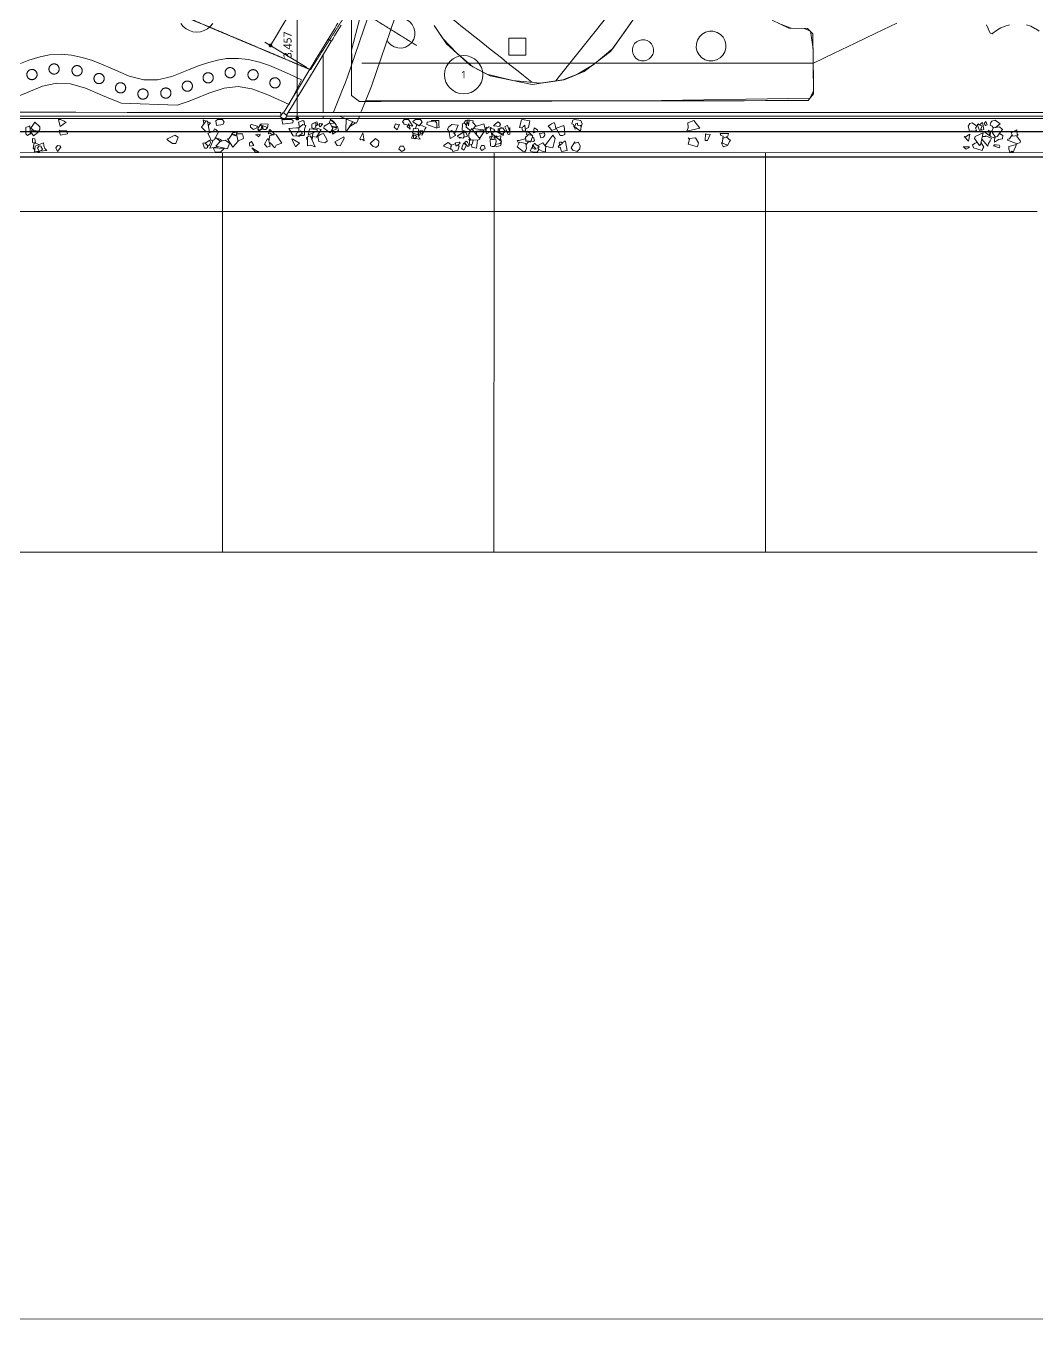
# Model space of a CAD drawing. Header units: millimetres. Extents: x -31757 to 121236, y -27283 to 63658.
# Drawn here: x 33752 to 57489, y -27283 to 3077 of the extents above; entities that cross this region are included whole.
import ezdxf

# ---------------------------------------------------------------- set-up
doc = ezdxf.new("R2010")
doc.units = ezdxf.units.MM
doc.linetypes.add('DASHDOT', pattern=[3.556, 2.54, -0.508, 0, -0.508])
doc.linetypes.add('PHANTOM', pattern=[6.35, 3.175, -0.635, 0.635, -0.635, 0.635, -0.635])
for name, color, linetype, lineweight in [('10_見えがかり', 7, 'Continuous', 13), ('20_上部（屋根の外形・梁）', 8, 'PHANTOM', 9), ('30_敷地・外構', 8, 'Continuous', 9), ('40_通り芯', 1, 'DASHDOT', 9), ('41_通り芯の符号', 1, 'Continuous', 13), ('50_寸法', 3, 'Continuous', 9), ('90_図枠', 7, 'Continuous', 25)]:
    doc.layers.add(name, color=color, linetype=linetype, lineweight=lineweight)
doc.styles.add('JP', font='NotoSansCJKjp-Regular.otf')

msp = doc.modelspace()

# ---------------------------------------------------------------- hatches: boundary and pattern name
at = {"layer": '50_寸法'}
for points in [[(39529, 2591), (39522, 2584), (39515, 2579), (39507, 2576), (39499, 2574), (39490, 2574), (39481, 2575), (39473, 2579), (39465, 2583), (39459, 2589), (39454, 2597), (39451, 2605), (39449, 2613), (39449, 2622), (39450, 2631), (39453, 2639), (39458, 2647), (39464, 2653), (39472, 2658), (39480, 2661), (39488, 2663), (39497, 2663), (39506, 2662), (39514, 2659), (39521, 2654), (39528, 2648), (39533, 2640), (39536, 2632), (39538, 2624), (39538, 2615), (39537, 2606), (39533, 2598)], [(40157, 874), (40151, 868), (40143, 863), (40135, 859), (40127, 858), (40118, 857), (40109, 859), (40101, 862), (40094, 867), (40087, 873), (40082, 880), (40079, 889), (40077, 897), (40077, 906), (40078, 915), (40082, 923), (40086, 930), (40092, 937), (40100, 942), (40108, 945), (40116, 947), (40125, 947), (40134, 945), (40142, 942), (40150, 937), (40156, 931), (40161, 924), (40164, 916), (40166, 907), (40166, 899), (40165, 890), (40162, 882)]]:
    msp.add_hatch(color=7, dxfattribs=at).paths.add_polyline_path(points)

# ---------------------------------------------------------------- linework, layer by layer
at = {"layer": '10_見えがかり'}
for points in [[(43413, 6208), (41863, 1664), (41801, 1507), (41629, 1079), (41617, 1049)], [(40971, 1049), (41129, 1445), (41187, 1587), (41244, 1730), (41296, 1859), (42434, 5197)], [(41408, 2194), (41397, 2505), (41849, 4258), (42400, 5105)], [(48136, 4233), (46268, 1885), (46190, 1787)], [(45631, 1753), (45435, 1909), (45305, 2013), (45174, 2117), (45044, 2220), (44913, 2324), (44783, 2428), (44653, 2532), (44392, 2739), (44261, 2843), (44131, 2947), (44000, 3050), (43870, 3154), (43739, 3258), (43609, 3362), (43479, 3465), (43348, 3569), (43218, 3673), (43136, 3738)], [(41155, 3091), (41116, 3029), (41078, 2966), (41039, 2904), (41000, 2841), (40962, 2779), (40923, 2717), (40898, 2732), (40892, 2736), (40885, 2740), (40879, 2744), (40872, 2748), (40866, 2752), (40847, 2764), (40924, 2889), (40962, 2951), (41001, 3014), (41039, 3076), (41078, 3138)], [(51429, 3135), (51712, 3023), (52023, 3016), (52167, 2949), (52229, 2541), (52236, 1543), (52157, 1377), (48168, 1317), (41726, 1316)], [(42397, 3224), (42408, 3230), (42497, 3252), (42588, 3251), (42676, 3225), (42754, 3178), (42818, 3113), (42862, 3033), (42884, 2944), (42883, 2853), (42858, 2765), (42811, 2687), (42745, 2623), (42665, 2579), (42576, 2557), (42485, 2558), (42397, 2583), (42319, 2631), (42255, 2696), (42232, 2739)], [(43337, 3084), (43542, 2780), (43860, 2442), (44244, 2114), (44570, 1944), (45183, 1796), (45824, 1732), (46355, 1810), (46700, 1941), (47089, 2180), (47529, 2548), (47975, 3179)], [(39801, 1038), (39946, 1277), (40036, 1426), (40126, 1575), (40396, 2020), (40486, 2169), (40576, 2318), (40667, 2466), (40846, 2762)], [(45253, 2790), (45287, 2790), (45320, 2790), (45353, 2790), (45387, 2790), (45420, 2790), (45487, 2790), (45487, 2756), (45487, 2656), (45487, 2623), (45487, 2590), (45487, 2556), (45487, 2523), (45487, 2490), (45487, 2456), (45487, 2423), (45487, 2390), (45453, 2390), (45420, 2390), (45387, 2390), (45353, 2390), (45320, 2390), (45253, 2390), (45220, 2390), (45187, 2390), (45153, 2390), (45120, 2390), (45087, 2390), (45087, 2423), (45087, 2456), (45087, 2523), (45087, 2556), (45087, 2590), (45087, 2623), (45087, 2656), (45087, 2723), (45087, 2790), (45120, 2790), (45153, 2790), (45187, 2790), (45220, 2790), (45253, 2790)], [(48145, 2737), (48208, 2753), (48274, 2751), (48336, 2733), (48392, 2700), (48438, 2653), (48469, 2596), (48485, 2532), (48484, 2467), (48466, 2404), (48432, 2348), (48385, 2303), (48328, 2272), (48265, 2256), (48200, 2257), (48137, 2275), (48081, 2308), (48036, 2355), (48004, 2412), (47988, 2476), (47989, 2541), (48007, 2604), (48041, 2660), (48088, 2705), (48145, 2737)], [(49708, 2930), (49797, 2952), (49888, 2950), (49976, 2925), (50054, 2878), (50118, 2812), (50162, 2732), (50184, 2644), (50183, 2552), (50158, 2464), (50111, 2386), (50045, 2323), (49965, 2278), (49876, 2256), (49785, 2258), (49697, 2283), (49619, 2330), (49555, 2396), (49511, 2476), (49489, 2564), (49490, 2656), (49516, 2744), (49563, 2822), (49628, 2885), (49708, 2930)], [(40922, 2715), (40834, 2568), (40563, 2122), (40383, 1825), (40203, 1528), (40113, 1379), (40023, 1231), (39933, 1082), (39872, 982)], [(40734, 2399), (40733, 1049)], [(39752, 919), (39742, 902), (25247, 903)], [(25306, 1031), (25306, 1033), (25306, 1041), (25306, 1048), (26509, 1048), (27711, 1048), (28914, 1048), (30117, 1048), (31320, 1048), (32523, 1048), (33725, 1048), (34928, 1048), (36131, 1047), (37334, 1047), (38536, 1047), (39739, 1047), (39739, 1040), (39739, 1032), (39739, 1017), (39739, 1002), (39739, 995), (39739, 987), (39739, 980), (39739, 975)], [(39726, 957), (38536, 957), (37334, 957), (36131, 957), (34928, 958), (33725, 958), (32523, 958), (31320, 958), (30117, 958), (28914, 958), (27711, 958), (26509, 958), (25306, 958), (25306, 966), (25306, 973), (25306, 981), (25306, 985)], [(39795, 1041), (39889, 966), (39814, 872), (39720, 947), (39795, 1041)], [(40733, 955), (40733, 905), (39843, 905)], [(57978, 956), (54960, 956), (51942, 957), (48924, 957), (45905, 957), (42887, 957), (39884, 957)], [(39914, 1047), (42887, 1047), (45905, 1047), (48924, 1047), (51942, 1047), (54960, 1046), (57978, 1046)], [(41580, 955), (41572, 936), (41515, 793), (41469, 812), (41110, 955)], [(33753, 692), (33849, 729), (33863, 535), (33842, 541), (33789, 505), (33753, 544), (33753, 692)], [(34044, 602), (34034, 574), (33935, 497), (33866, 583), (33906, 645)], [(33871, 673), (33886, 699), (33964, 814), (34077, 705), (34082, 647), (34053, 603), (33940, 622), (33871, 673)], [(34517, 883), (34564, 883), (34652, 839), (34657, 833), (34697, 814), (34556, 718), (34517, 883)], [(34530, 605), (34551, 625), (34710, 616), (34732, 541), (34569, 508), (34559, 534), (34530, 605)], [(37984, 846), (38012, 841), (38061, 582), (37971, 607), (37872, 699), (37984, 846)], [(37928, 775), (37917, 873), (37977, 840)], [(38018, 821), (38083, 797), (38033, 741)], [(38215, 648), (38270, 584), (38169, 398), (38100, 389), (38063, 480), (38023, 549), (38162, 610), (38179, 657), (38215, 648)], [(38210, 849), (38247, 877), (38303, 882), (38370, 882), (38410, 817), (38372, 762), (38228, 741), (38210, 849)], [(39018, 745), (39046, 765), (39186, 726), (39177, 687), (39092, 643), (39021, 697), (39025, 707), (39028, 731), (39018, 745)], [(39212, 627), (39215, 648), (39195, 671), (39256, 760), (39293, 722), (39272, 650), (39212, 627)], [(39311, 658), (39210, 606), (39200, 649)], [(39200, 649), (39205, 657)], [(39254, 761), (39253, 767), (39294, 774)], [(39321, 650), (39318, 649), (39292, 699), (39289, 701)], [(39294, 774), (39438, 772), (39427, 695)], [(39385, 642), (39338, 646), (39322, 652), (39317, 693), (39318, 705), (39302, 740), (39425, 694), (39385, 642)], [(39426, 693), (39424, 680), (39415, 678)], [(39455, 609), (39476, 645), (39584, 548), (39556, 533), (39541, 517), (39477, 555), (39447, 546), (39455, 609)], [(39744, 902), (39773, 902)], [(39769, 905), (39746, 905)], [(39757, 877), (39764, 882), (39798, 882)], [(39824, 882), (39988, 882), (40029, 853), (40018, 803), (39787, 768), (39757, 877)], [(39840, 902), (41237, 902)], [(40128, 491), (40024, 496), (39923, 666), (40101, 685)], [(40093, 548), (40203, 615), (40242, 540), (40227, 539), (40145, 489), (40105, 500), (40096, 497), (40093, 548)], [(40101, 685), (40160, 684), (40158, 607), (40161, 592)], [(40153, 815), (40254, 855), (40282, 829), (40296, 751), (40295, 746)], [(40175, 699), (40172, 698), (40153, 815)], [(40162, 685), (40251, 760)], [(40251, 760), (40321, 735), (40294, 650), (40295, 527), (40274, 500), (40205, 500), (40192, 505)], [(40379, 510), (40392, 570), (40411, 663), (40586, 642), (40588, 613), (40379, 510)], [(40468, 771), (40538, 797), (40567, 782), (40535, 657), (40490, 679), (40468, 685), (40466, 696), (40467, 756), (40468, 771)], [(40488, 781), (40488, 782), (40585, 823), (40607, 780), (40572, 729)], [(40495, 655), (40496, 674)], [(40544, 683), (40680, 642), (40574, 461)], [(40572, 729), (40557, 735)], [(40652, 785), (40673, 781), (40714, 776), (40712, 770), (40662, 710), (40627, 745), (40652, 785)], [(40893, 570), (40748, 675), (40756, 724), (40890, 800), (40960, 671), (40893, 570)], [(40862, 787), (40868, 793)], [(40869, 791), (40880, 813)], [(40880, 813), (40899, 872), (40898, 882), (40906, 882), (40995, 796), (40902, 783)], [(41038, 686), (41038, 651), (40963, 617), (40922, 592), (40912, 595)], [(40931, 861), (40935, 866)], [(40935, 866), (40981, 826), (41038, 754), (41038, 694)], [(40942, 712), (40949, 718), (40948, 722), (41048, 689), (40957, 680)], [(40943, 706), (40942, 712)], [(41040, 709), (41068, 715), (41089, 619), (40947, 535), (40947, 605)], [(41271, 591), (41262, 636), (41269, 882), (41287, 882)], [(41416, 831), (41421, 817), (41271, 591)], [(41474, 807), (41483, 790), (41359, 713), (41346, 689), (41349, 705)], [(41561, 902), (60634, 901)], [(42448, 769), (42504, 746), (42524, 759), (42468, 636), (42396, 701), (42429, 778), (42448, 769)], [(42624, 790), (42595, 828), (42634, 882), (42733, 882), (42837, 721), (42756, 739)], [(42731, 745), (42627, 768), (42624, 790)], [(42743, 755), (42735, 763), (42745, 789), (42771, 654), (42701, 711), (42743, 755)], [(42859, 670), (42961, 659), (42969, 642), (42958, 529), (42911, 536), (42827, 570), (42844, 628), (42850, 660), (42859, 670)], [(42838, 831), (42898, 882), (43012, 882), (43043, 835), (43053, 817), (42985, 732), (42843, 817), (42838, 831)], [(42901, 668), (42930, 763)], [(43005, 754), (43151, 688), (43120, 654), (43051, 509), (42980, 530)], [(43020, 547), (42992, 597), (43001, 611), (43017, 611), (43053, 623), (43060, 552), (43051, 544), (43050, 545), (43020, 547)], [(43169, 814), (43365, 847), (43362, 817), (43380, 832), (43396, 775), (43401, 675), (43166, 762), (43169, 814)], [(43270, 833), (43273, 858)], [(43273, 858), (43444, 857), (43444, 756), (43453, 691), (43419, 701), (43402, 690)], [(43697, 588), (43690, 594), (43649, 642), (43674, 698)], [(43674, 698), (43752, 761), (43898, 748), (43817, 543)], [(43746, 622), (43806, 589), (43794, 570), (43801, 567), (43833, 510), (43837, 500), (43709, 431), (43686, 577), (43746, 622)], [(44002, 761), (43993, 778), (44048, 795), (44093, 738)], [(44185, 620), (44189, 614), (44110, 593), (43995, 629), (44001, 758), (44002, 761)], [(44032, 792), (44041, 805), (44079, 852), (44105, 847)], [(44193, 616), (44090, 697), (44104, 812), (44113, 817)], [(44107, 866), (44142, 864), (44157, 870), (44138, 728), (44103, 862), (44107, 866)], [(44216, 664), (44412, 418), (44360, 392), (44349, 394), (44200, 405), (44146, 466), (44153, 542), (44174, 570), (44216, 664)], [(44155, 837), (44197, 857), (44248, 846)], [(44248, 846), (44247, 811), (44318, 726), (44308, 723), (44233, 646)], [(44307, 718), (44501, 774), (44541, 630), (44255, 665)], [(44301, 712), (44303, 712), (44303, 712), (44302, 713)], [(44322, 534), (44327, 537), (44332, 609)], [(44332, 609), (44488, 621), (44509, 600), (44414, 459), (44377, 466)], [(44669, 595), (44562, 539), (44554, 564), (44557, 700), (44580, 679), (44616, 707)], [(44616, 707), (44674, 688), (44679, 671)], [(44652, 676), (44736, 654), (44758, 624), (44731, 596), (44691, 511), (44652, 676)], [(44751, 752), (44830, 822), (44868, 801), (44891, 763), (44868, 725), (44888, 713), (44728, 728), (44751, 752)], [(44959, 556), (44964, 542), (44959, 507), (44831, 573), (44840, 608), (44841, 660)], [(44841, 660), (44917, 688), (44922, 674)], [(44855, 578), (44869, 603), (44861, 641), (44874, 652), (44951, 684), (45000, 601), (44937, 536), (44855, 578)], [(45048, 738), (45057, 738), (45111, 588), (45062, 574), (45054, 581), (44994, 710), (45048, 738)], [(45110, 586), (45110, 537), (45075, 530), (45030, 603), (45028, 631)], [(45083, 671), (45105, 666), (45111, 690), (45110, 595)], [(45405, 683), (45339, 695), (45388, 870)], [(45388, 870), (45403, 877), (45583, 845), (45550, 688), (45480, 650), (45477, 651)], [(45432, 718), (45467, 746), (45478, 615), (45427, 603), (45395, 659), (45418, 704), (45432, 718)], [(45685, 684), (45758, 639), (45757, 592), (45740, 599), (45677, 570), (45666, 573), (45685, 684)], [(46044, 692), (46009, 724), (46088, 774), (46153, 807), (46175, 752), (46194, 660), (46096, 621), (46044, 692)], [(46294, 507), (46197, 677), (46380, 739), (46392, 657), (46399, 530), (46352, 506), (46294, 507)], [(46605, 764), (46570, 774), (46590, 865), (46628, 878), (46777, 858), (46810, 775), (46784, 702)], [(46655, 775), (46703, 790), (46698, 745), (46773, 740), (46783, 716), (46774, 606), (46605, 727), (46657, 747), (46655, 775)], [(46616, 734), (46605, 764)], [(46689, 664), (46648, 650), (46625, 710)], [(49264, 605), (49295, 680), (49289, 797), (49432, 856), (49573, 677), (49264, 605)], [(55962, 804), (56071, 723), (56042, 677), (56069, 626), (56045, 609), (55903, 608), (55870, 719), (55907, 788), (55962, 804)], [(56108, 777), (56132, 753), (56187, 731), (56192, 716), (56157, 626), (56134, 617), (56090, 743), (56092, 766), (56108, 777)], [(56090, 735), (56090, 735), (56090, 735)], [(56135, 754), (56207, 807), (56240, 646), (56193, 627), (56169, 650)], [(56337, 609), (56366, 627), (56352, 599), (56378, 496), (56238, 598), (56337, 609)], [(56263, 775), (56245, 784), (56288, 834), (56318, 754), (56273, 742), (56255, 772), (56263, 775)], [(56462, 678), (56433, 723), (56388, 749), (56401, 808), (56412, 816), (56422, 840)], [(56397, 604), (56433, 613)], [(56422, 840), (56501, 866), (56624, 774), (56511, 694)], [(56468, 684), (56605, 709), (56678, 646), (56549, 477), (56514, 467), (56439, 563), (56433, 632), (56468, 684)], [(56876, 570), (57011, 633), (57015, 617), (57022, 534), (57040, 514), (57030, 502), (56917, 487), (56876, 570)], [(33909, 431), (33964, 423), (33976, 334), (33944, 331), (33937, 326), (33911, 336), (33909, 431)], [(33958, 177), (33922, 203), (33941, 294), (33949, 324)], [(33949, 324), (33977, 327), (34056, 289)], [(33973, 256), (34165, 328), (34176, 266), (34175, 262), (34195, 200), (34246, 154), (34077, 135)], [(37245, 515), (37327, 468), (37271, 317), (37196, 316), (37093, 385), (37063, 418), (37245, 515)], [(37947, 203), (37905, 320), (37951, 333), (38019, 268), (38016, 221), (37995, 210), (37947, 203)], [(37962, 325), (38071, 394), (38083, 330), (38065, 282), (38020, 250)], [(38262, 238), (38071, 206), (38151, 394)], [(38187, 426), (38209, 446), (38303, 376), (38296, 351)], [(38310, 364), (38431, 394), (38533, 322), (38485, 189), (38214, 251), (38310, 364)], [(38252, 425), (38291, 429), (38321, 407), (38353, 377)], [(38259, 411), (38252, 425)], [(38734, 373), (38608, 228), (38488, 428), (38518, 427), (38539, 453)], [(38539, 453), (38583, 527), (38707, 485)], [(38697, 530), (38696, 525), (38672, 514), (38613, 540), (38590, 546), (38601, 555)], [(38601, 555), (38597, 556), (38610, 566), (38713, 585), (38700, 542)], [(38728, 397), (38697, 540), (38840, 543), (38852, 482), (38860, 433), (38731, 373), (38728, 397)], [(39013, 254), (38998, 295), (39000, 329), (39048, 361), (39101, 268), (39013, 254)], [(39243, 501), (39202, 471), (39198, 499), (39146, 520), (39252, 532), (39243, 501)], [(39415, 231), (39357, 298), (39423, 427), (39430, 425), (39445, 406), (39484, 254), (39415, 231)], [(39456, 373), (39479, 502), (39625, 526), (39637, 509), (39759, 324), (39631, 273), (39595, 217), (39483, 329)], [(39483, 329), (39467, 328)], [(39994, 423), (40017, 420), (40177, 325), (40119, 275), (40083, 241), (40007, 386), (39994, 423)], [(40188, 512), (40190, 507), (40185, 489), (40151, 490)], [(40359, 399), (40349, 406), (40339, 457), (40358, 468)], [(40360, 472), (40427, 496), (40545, 240), (40437, 278), (40363, 264), (40360, 472)], [(40442, 468), (40478, 464), (40471, 411), (40469, 409)], [(40574, 461), (40470, 482), (40490, 531), (40492, 563)], [(40628, 360), (40604, 482), (40662, 525), (40735, 547), (40816, 407), (40821, 372), (40772, 330), (40628, 360)], [(41130, 260), (41057, 272), (41006, 356), (41214, 476), (41225, 433), (41130, 260)], [(41593, 429), (41664, 567), (41695, 376), (41650, 411), (41613, 401), (41593, 429)], [(41960, 431), (42034, 374), (42032, 265), (41967, 219), (41955, 227), (41903, 248), (41833, 316), (41960, 431)], [(42807, 437), (42852, 558)], [(42871, 432), (42807, 437)], [(42845, 545), (42837, 549), (42847, 550)], [(42883, 514), (42926, 481), (42881, 426), (42854, 447), (42853, 510), (42883, 514)], [(42949, 529), (42993, 431), (43007, 419), (42887, 430)], [(42966, 585), (42986, 496), (42967, 493)], [(43719, 188), (43553, 252), (43557, 253), (43579, 286), (43662, 341), (43733, 286), (43730, 227)], [(43718, 181), (43746, 273), (43824, 306), (43838, 299)], [(43845, 261), (43835, 334), (43925, 346), (43947, 324), (43932, 304), (43859, 260), (43845, 261)], [(44016, 443), (43890, 473), (43881, 492), (44021, 580), (44038, 477), (44016, 443)], [(43923, 438), (43929, 462)], [(43973, 451), (43923, 438)], [(44028, 323), (44093, 275), (44030, 160), (43995, 190), (43976, 187), (44028, 323)], [(44000, 569), (44010, 583), (44020, 581)], [(44023, 581), (44086, 567), (44119, 490), (44034, 468)], [(44087, 367), (44121, 347), (44130, 328), (44161, 272), (44125, 247), (44129, 242), (44051, 334), (44087, 367)], [(44171, 381), (44149, 412), (44173, 422)], [(44161, 277), (44175, 399), (44175, 424), (44180, 425)], [(44229, 401), (44250, 384), (44229, 297), (44161, 277)], [(44354, 391), (44330, 207), (44221, 230), (44210, 290)], [(44363, 483), (44366, 483), (44366, 479)], [(44657, 407), (44640, 451), (44639, 481), (44670, 471)], [(44739, 410), (44783, 422), (44795, 358), (44750, 245), (44697, 244), (44656, 264), (44649, 404), (44739, 410)], [(44654, 482), (44773, 462), (44753, 450), (44734, 421), (44735, 412)], [(44695, 409), (44672, 472), (44654, 482)], [(44687, 478), (44699, 523)], [(44703, 531), (44916, 366), (44882, 313), (44770, 289)], [(44763, 487), (44801, 495), (44805, 455)], [(44907, 348), (44906, 327), (44901, 269), (44790, 240), (44770, 287)], [(44804, 480), (44904, 495), (44893, 411)], [(44844, 424), (44908, 404), (44908, 376)], [(45281, 234), (45341, 347), (45491, 318), (45501, 202), (45484, 160), (45463, 123), (45427, 138), (45421, 129), (45281, 234)], [(45285, 390), (45332, 387), (45464, 429), (45484, 411)], [(45323, 317), (45285, 390)], [(45496, 469), (45553, 526), (45655, 492), (45597, 345), (45556, 369), (45489, 372), (45481, 474), (45496, 469)], [(45533, 368), (45547, 356), (45495, 292)], [(45535, 512), (45502, 529), (45515, 595), (45528, 603), (45637, 500)], [(45688, 325), (45722, 293), (45800, 238), (45770, 214), (45789, 172), (45753, 112), (45656, 112), (45591, 146), (45643, 242)], [(45624, 372), (45613, 380)], [(45646, 465), (45679, 440), (45690, 384), (45670, 365), (45624, 372)], [(45659, 272), (45688, 325)], [(45772, 260), (45773, 266), (45889, 333)], [(45906, 468), (45843, 451), (45809, 550), (45924, 569), (45937, 513), (45906, 468)], [(45889, 333), (45936, 272)], [(46122, 514), (46178, 435), (46118, 213), (46058, 224), (45930, 261), (46122, 514)], [(46343, 329), (46409, 381), (46419, 362), (46459, 151), (46325, 127), (46293, 230), (46251, 222), (46273, 240)], [(46273, 327), (46276, 347), (46313, 346), (46352, 321), (46293, 277), (46276, 299), (46273, 327)], [(46641, 352), (46645, 327), (46718, 344), (46759, 259), (46755, 193), (46692, 126), (46588, 161), (46550, 211), (46641, 352)], [(49295, 445), (49321, 432), (49473, 446), (49544, 331), (49516, 237), (49301, 302), (49331, 408), (49295, 445)], [(49799, 520), (49815, 530), (49748, 386), (49697, 387), (49707, 540), (49725, 538), (49799, 520)], [(50226, 491), (50113, 435), (50120, 485), (50068, 503), (50045, 547), (50248, 549), (50226, 491)], [(50121, 243), (50079, 322), (50101, 354)], [(50193, 473), (50292, 383), (50271, 363), (50225, 274), (50099, 325), (50107, 384)], [(50107, 384), (50122, 437)], [(55812, 471), (55874, 521), (55911, 537), (55875, 374), (55779, 483), (55812, 471)], [(56175, 335), (56240, 226), (56212, 195), (56196, 149), (55992, 211), (55968, 284), (56037, 326), (56085, 338)], [(56032, 482), (56220, 569), (56162, 282), (56139, 267), (56020, 433), (56032, 482)], [(56208, 477), (56277, 483), (56280, 498), (56416, 437), (56390, 376), (56344, 314), (56328, 256), (56191, 414)], [(56200, 461), (56208, 477)], [(56491, 443), (56383, 491), (56397, 604)], [(56609, 552), (56685, 506), (56676, 425), (56580, 408), (56488, 350), (56495, 489)], [(56583, 406), (56585, 401), (56578, 404)], [(57007, 497), (57097, 370), (57089, 337), (57018, 305), (56793, 392), (56802, 419), (56837, 425), (56901, 516)], [(76234, 100), (25247, 103)], [(34065, 134), (33952, 121), (33973, 256)], [(34075, 133), (34066, 122), (34069, 113), (34049, 113), (34028, 128)], [(34063, 258), (34113, 254), (34112, 233), (34139, 186), (34117, 154), (34091, 147), (34068, 132), (34029, 210), (34063, 258)], [(34455, 213), (34494, 269), (34548, 264), (34564, 249), (34571, 226), (34498, 129), (34455, 213)], [(38233, 112), (38199, 118), (38147, 211), (38403, 198), (38324, 112), (38233, 112)], [(38358, 202), (38351, 218)], [(38373, 212), (38364, 202)], [(44739, -1278), (38366, -1278), (38366, 100)], [(39053, 212), (39220, 112), (39141, 112), (39053, 212)], [(42535, 252), (42615, 252), (42651, 182), (42629, 160), (42626, 159), (42575, 125), (42504, 184), (42535, 252)], [(43884, 273), (43919, 253), (43895, 159), (43774, 127), (43750, 186), (43718, 181)], [(44450, 271), (44512, 271), (44514, 252), (44534, 197), (44501, 182), (44451, 152), (44417, 198), (44450, 271)], [(44741, -1278), (44741, 100)], [(45643, 251), (45643, 256), (45647, 283), (45733, 180), (45700, 188), (45691, 185), (45654, 202), (45643, 251)], [(45948, 254), (45960, 232), (45946, 206), (45951, 119), (45874, 134), (45786, 184)], [(46273, 240), (46243, 249), (46286, 283)], [(50223, 272), (50129, 237), (50121, 243)], [(51115, -1278), (51115, 100)], [(55825, 186), (55777, 221), (55750, 238), (55905, 237), (55878, 213), (55825, 186)], [(56477, 273), (56490, 281), (56527, 284), (56598, 277), (56613, 247), (56602, 213), (56467, 258), (56477, 273)], [(56864, 111), (56849, 111), (56826, 182), (56822, 246), (57006, 290), (56930, 111), (56917, 111), (56899, 133), (56864, 111)], [(38364, -1278), (31991, -1277)], [(38364, -9278), (31991, -9277), (31991, -1279)], [(44738, -9278), (38366, -9278), (38366, -1280)], [(51113, -9278), (44740, -9278), (44741, -1280)], [(51113, -1278), (44741, -1278)], [(57488, -1279), (51115, -1278)], [(57487, -9279), (51115, -9278), (51115, -1280)], [(121236, -9285), (121235, -27283), (-31757, -27273), (-31756, -9275)]]:
    msp.add_lwpolyline(points, dxfattribs=at)
at = {"layer": '20_上部（屋根の外形・梁）'}
msp.add_lwpolyline([(41401, 3565), (40434, 2048), (40433, 2047), (40433, 2048), (34030, 4749)], dxfattribs=at)
at = {"layer": '30_敷地・外構'}
for points in [[(76240, 56903), (76236, 900), (13245, 904), (13244, 12903), (43238, 56907), (76240, 56903)], [(41397, 3565), (41397, 3035), (41397, 2505), (41397, 1975), (41397, 1445), (41587, 1304), (42088, 1305), (42589, 1306), (43091, 1307), (43592, 1308), (44094, 1309), (44595, 1310), (45097, 1311), (45598, 1312), (46099, 1313), (46601, 1314), (47102, 1315), (47604, 1316), (48105, 1317), (48607, 1317), (49108, 1318), (49609, 1319), (50111, 1320), (50612, 1321), (51114, 1322), (51615, 1323), (52117, 1324), (52237, 1484), (52232, 2189), (52227, 2894), (52097, 3014), (51657, 3024), (51267, 3214)], [(48107, 3364), (47792, 2919), (47477, 2474), (46857, 2004), (46387, 1814), (45637, 1704), (45142, 1804), (44647, 1904), (44187, 2144), (43627, 2654), (43337, 3084)], [(41637, 2204), (42141, 2204), (42646, 2204), (43151, 2204), (43656, 2204), (44160, 2204), (44665, 2204), (45170, 2204), (45675, 2204), (46179, 2204), (46684, 2204), (47189, 2204), (47694, 2204), (48198, 2204), (48703, 2204), (49208, 2204), (49713, 2204), (50218, 2204), (50722, 2204), (51227, 2204), (51732, 2204), (52237, 2204), (52725, 2437), (53214, 2671), (53703, 2904), (54192, 3137)], [(56837, 3099), (56737, 3067), (56637, 3030), (56600, 3004), (56537, 2965), (56451, 2904), (56437, 2889), (56385, 2904), (56340, 3004), (56337, 3012), (56297, 3104)], [(57537, 2953), (57462, 3004), (57437, 3019), (57337, 3067), (57237, 3099)], [(33623, 2197), (33821, 2273), (34088, 2354), (34304, 2394), (34578, 2410), (34821, 2391), (35074, 2338), (35318, 2261), (35531, 2176), (35783, 2065), (36176, 1900), (36520, 1811), (36839, 1808), (37181, 1891), (37567, 2043), (37783, 2130), (37991, 2204), (38248, 2274), (38465, 2308), (38747, 2315), (38979, 2289), (39239, 2227), (39471, 2147), (39691, 2055), (39941, 1940), (40221, 1814), (39929, 1233), (39744, 1315), (39429, 1458), (39060, 1596), (38734, 1650), (38410, 1616), (38049, 1500), (37742, 1374), (37562, 1303), (37303, 1216), (35994, 1263), (35778, 1345), (35554, 1441), (35153, 1612), (34800, 1716), (34479, 1731), (34143, 1658), (33764, 1508), (33520, 1402)], [(34508, 1990), (34512, 1996), (34516, 2002), (34520, 2009), (34524, 2015), (34527, 2023), (34529, 2030), (34531, 2038), (34533, 2046), (34534, 2054), (34534, 2062), (34534, 2070), (34533, 2079), (34532, 2087), (34530, 2095), (34528, 2103), (34525, 2110), (34522, 2118), (34518, 2125), (34514, 2131), (34510, 2138), (34505, 2144), (34500, 2149), (34494, 2154), (34489, 2159), (34483, 2163), (34477, 2167), (34471, 2171), (34464, 2174), (34457, 2177), (34449, 2180), (34441, 2182), (34433, 2183), (34425, 2184), (34417, 2185), (34409, 2185), (34401, 2184), (34392, 2183), (34384, 2181), (34377, 2179), (34369, 2176), (34361, 2173), (34354, 2169), (34348, 2165), (34341, 2160), (34335, 2156), (34330, 2150), (34325, 2145), (34320, 2140), (34316, 2134), (34312, 2128), (34308, 2121), (34305, 2114), (34302, 2107), (34299, 2100), (34297, 2092), (34296, 2084), (34295, 2076), (34294, 2068), (34294, 2060), (34295, 2051), (34296, 2043), (34298, 2035), (34300, 2027), (34303, 2020), (34306, 2012), (34310, 2005), (34314, 1998), (34319, 1992), (34324, 1986), (34329, 1981), (34334, 1976), (34340, 1971), (34345, 1967), (34351, 1963), (34358, 1959), (34365, 1956), (34372, 1953), (34379, 1950), (34387, 1948), (34395, 1947), (34403, 1945), (34411, 1945), (34420, 1945), (34428, 1946), (34436, 1947), (34444, 1949), (34452, 1951), (34460, 1954), (34467, 1957), (34474, 1961), (34481, 1965), (34487, 1970), (34493, 1974), (34498, 1980), (34504, 1985), (34508, 1990)], [(35048, 1950), (35053, 1956), (35057, 1962), (35060, 1968), (35064, 1975), (35067, 1982), (35069, 1990), (35071, 1998), (35073, 2005), (35074, 2014), (35074, 2022), (35074, 2030), (35074, 2038), (35072, 2046), (35071, 2055), (35068, 2062), (35065, 2070), (35062, 2077), (35058, 2085), (35054, 2091), (35050, 2098), (35045, 2103), (35040, 2109), (35034, 2114), (35029, 2119), (35023, 2123), (35017, 2127), (35011, 2131), (35004, 2134), (34997, 2137), (34989, 2140), (34981, 2142), (34974, 2143), (34965, 2144), (34957, 2145), (34949, 2145), (34941, 2144), (34933, 2143), (34924, 2141), (34917, 2139), (34909, 2136), (34902, 2133), (34895, 2129), (34888, 2125), (34881, 2120), (34876, 2115), (34870, 2110), (34865, 2105), (34860, 2099), (34856, 2094), (34852, 2088), (34848, 2081), (34845, 2074), (34842, 2067), (34840, 2060), (34837, 2052), (34836, 2044), (34835, 2036), (34834, 2028), (34834, 2019), (34835, 2011), (34836, 2003), (34838, 1995), (34840, 1987), (34843, 1979), (34847, 1972), (34850, 1965), (34854, 1958), (34859, 1952), (34864, 1946), (34869, 1940), (34874, 1935), (34880, 1931), (34885, 1927), (34891, 1923), (34898, 1919), (34905, 1915), (34912, 1912), (34919, 1910), (34927, 1908), (34935, 1906), (34943, 1905), (34951, 1905), (34960, 1905), (34968, 1905), (34976, 1907), (34984, 1908), (34992, 1911), (35000, 1914), (35007, 1917), (35014, 1921), (35021, 1925), (35027, 1929), (35033, 1934), (35039, 1939), (35044, 1945), (35048, 1950)], [(33989, 1859), (33993, 1865), (33997, 1871), (34001, 1878), (34004, 1885), (34007, 1892), (34010, 1899), (34012, 1907), (34014, 1915), (34015, 1923), (34015, 1931), (34015, 1939), (34014, 1948), (34013, 1956), (34011, 1964), (34009, 1972), (34006, 1979), (34003, 1987), (33999, 1994), (33995, 2001), (33991, 2007), (33986, 2013), (33981, 2018), (33975, 2023), (33970, 2028), (33964, 2032), (33958, 2036), (33952, 2040), (33945, 2043), (33938, 2046), (33930, 2049), (33922, 2051), (33914, 2053), (33906, 2054), (33898, 2054), (33890, 2054), (33882, 2053), (33873, 2052), (33865, 2050), (33857, 2048), (33850, 2045), (33842, 2042), (33835, 2038), (33829, 2034), (33822, 2029), (33816, 2025), (33811, 2020), (33806, 2014), (33801, 2009), (33797, 2003), (33793, 1997), (33789, 1990), (33786, 1984), (33783, 1976), (33780, 1969), (33778, 1961), (33777, 1953), (33776, 1945), (33775, 1937), (33775, 1929), (33776, 1920), (33777, 1912), (33779, 1904), (33781, 1896), (33784, 1889), (33787, 1881), (33791, 1874), (33795, 1868), (33800, 1861), (33805, 1855), (33810, 1850), (33815, 1845), (33820, 1840), (33826, 1836), (33832, 1832), (33839, 1828), (33846, 1825), (33853, 1822), (33860, 1819), (33868, 1817), (33876, 1816), (33884, 1815), (33892, 1814), (33901, 1814), (33909, 1815), (33917, 1816), (33925, 1818), (33933, 1820), (33941, 1823), (33948, 1826), (33955, 1830), (33962, 1834), (33968, 1839), (33974, 1844), (33979, 1849), (33984, 1854), (33989, 1859)], [(35565, 1766), (35569, 1772), (35573, 1778), (35577, 1784), (35580, 1791), (35583, 1798), (35586, 1806), (35588, 1813), (35589, 1821), (35590, 1830), (35591, 1838), (35591, 1846), (35590, 1854), (35589, 1862), (35587, 1871), (35585, 1878), (35582, 1886), (35578, 1893), (35575, 1900), (35571, 1907), (35566, 1914), (35561, 1919), (35556, 1925), (35551, 1930), (35545, 1935), (35540, 1939), (35534, 1943), (35527, 1947), (35520, 1950), (35513, 1953), (35506, 1955), (35498, 1958), (35490, 1959), (35482, 1960), (35474, 1961), (35465, 1961), (35457, 1960), (35449, 1959), (35441, 1957), (35433, 1955), (35425, 1952), (35418, 1948), (35411, 1945), (35404, 1941), (35398, 1936), (35392, 1931), (35386, 1926), (35381, 1921), (35377, 1915), (35372, 1910), (35368, 1904), (35365, 1897), (35361, 1890), (35358, 1883), (35356, 1876), (35354, 1868), (35352, 1860), (35351, 1852), (35351, 1844), (35351, 1835), (35351, 1827), (35353, 1819), (35354, 1811), (35357, 1803), (35360, 1795), (35363, 1788), (35367, 1781), (35371, 1774), (35375, 1768), (35380, 1762), (35385, 1756), (35391, 1751), (35396, 1747), (35402, 1742), (35408, 1738), (35414, 1735), (35421, 1731), (35428, 1728), (35436, 1726), (35444, 1724), (35451, 1722), (35460, 1721), (35468, 1721), (35476, 1721), (35484, 1721), (35492, 1723), (35501, 1724), (35508, 1727), (35516, 1730), (35523, 1733), (35531, 1737), (35537, 1741), (35544, 1745), (35549, 1750), (35555, 1755), (35560, 1760), (35565, 1766)], [(38125, 1783), (38130, 1789), (38134, 1795), (38137, 1801), (38141, 1808), (38144, 1815), (38146, 1823), (38148, 1831), (38150, 1838), (38151, 1847), (38151, 1855), (38151, 1863), (38151, 1871), (38150, 1879), (38148, 1888), (38145, 1895), (38143, 1903), (38139, 1910), (38136, 1917), (38131, 1924), (38127, 1931), (38122, 1936), (38117, 1942), (38112, 1947), (38106, 1952), (38100, 1956), (38094, 1960), (38088, 1964), (38081, 1967), (38074, 1970), (38066, 1972), (38059, 1975), (38051, 1976), (38043, 1977), (38034, 1978), (38026, 1978), (38018, 1977), (38010, 1976), (38002, 1974), (37994, 1972), (37986, 1969), (37979, 1965), (37972, 1962), (37965, 1958), (37959, 1953), (37953, 1948), (37947, 1943), (37942, 1938), (37938, 1932), (37933, 1927), (37929, 1921), (37926, 1914), (37922, 1907), (37919, 1900), (37917, 1893), (37915, 1885), (37913, 1877), (37912, 1869), (37912, 1861), (37912, 1852), (37912, 1844), (37913, 1836), (37915, 1828), (37918, 1820), (37920, 1812), (37924, 1805), (37927, 1798), (37932, 1791), (37936, 1785), (37941, 1779), (37946, 1773), (37951, 1768), (37957, 1764), (37963, 1759), (37969, 1755), (37975, 1752), (37982, 1748), (37989, 1745), (37997, 1743), (38004, 1741), (38012, 1739), (38020, 1738), (38029, 1738), (38037, 1738), (38045, 1738), (38053, 1740), (38061, 1741), (38069, 1744), (38077, 1747), (38084, 1750), (38091, 1754), (38098, 1758), (38104, 1762), (38110, 1767), (38116, 1772), (38121, 1778), (38125, 1783)], [(38642, 1903), (38646, 1909), (38650, 1915), (38654, 1922), (38657, 1928), (38660, 1936), (38663, 1943), (38665, 1951), (38667, 1959), (38668, 1967), (38668, 1975), (38668, 1983), (38667, 1992), (38666, 2000), (38664, 2008), (38662, 2016), (38659, 2023), (38656, 2031), (38652, 2038), (38648, 2045), (38643, 2051), (38639, 2057), (38634, 2062), (38628, 2067), (38623, 2072), (38617, 2076), (38611, 2080), (38604, 2084), (38598, 2087), (38590, 2090), (38583, 2093), (38575, 2095), (38567, 2096), (38559, 2097), (38551, 2098), (38543, 2098), (38535, 2097), (38526, 2096), (38518, 2094), (38510, 2092), (38503, 2089), (38495, 2086), (38488, 2082), (38482, 2078), (38475, 2073), (38469, 2069), (38464, 2063), (38459, 2058), (38454, 2053), (38450, 2047), (38446, 2041), (38442, 2034), (38439, 2028), (38436, 2020), (38433, 2013), (38431, 2005), (38430, 1997), (38429, 1989), (38428, 1981), (38428, 1973), (38429, 1964), (38430, 1956), (38432, 1948), (38434, 1940), (38437, 1933), (38440, 1925), (38444, 1918), (38448, 1911), (38453, 1905), (38458, 1899), (38463, 1894), (38468, 1889), (38473, 1884), (38479, 1880), (38485, 1876), (38492, 1872), (38499, 1869), (38506, 1866), (38513, 1863), (38521, 1861), (38529, 1860), (38537, 1859), (38545, 1858), (38553, 1858), (38562, 1859), (38570, 1860), (38578, 1862), (38586, 1864), (38594, 1867), (38601, 1870), (38608, 1874), (38615, 1878), (38621, 1883), (38627, 1887), (38632, 1893), (38637, 1898), (38642, 1903)], [(39179, 1855), (39184, 1860), (39188, 1866), (39191, 1873), (39195, 1880), (39198, 1887), (39200, 1894), (39202, 1902), (39204, 1910), (39205, 1918), (39205, 1926), (39205, 1935), (39205, 1943), (39203, 1951), (39202, 1959), (39199, 1967), (39197, 1975), (39193, 1982), (39189, 1989), (39185, 1996), (39181, 2002), (39176, 2008), (39171, 2014), (39166, 2019), (39160, 2023), (39154, 2027), (39148, 2031), (39142, 2035), (39135, 2039), (39128, 2042), (39120, 2044), (39113, 2046), (39105, 2048), (39097, 2049), (39088, 2049), (39080, 2049), (39072, 2048), (39064, 2047), (39056, 2045), (39048, 2043), (39040, 2040), (39033, 2037), (39026, 2033), (39019, 2029), (39013, 2025), (39007, 2020), (39001, 2015), (38996, 2009), (38992, 2004), (38987, 1998), (38983, 1992), (38980, 1986), (38976, 1979), (38973, 1972), (38971, 1964), (38969, 1956), (38967, 1948), (38966, 1940), (38965, 1932), (38966, 1924), (38966, 1916), (38967, 1907), (38969, 1899), (38972, 1892), (38974, 1884), (38978, 1877), (38981, 1869), (38986, 1863), (38990, 1856), (38995, 1851), (39000, 1845), (39005, 1840), (39011, 1835), (39016, 1831), (39023, 1827), (39029, 1823), (39036, 1820), (39043, 1817), (39051, 1814), (39058, 1812), (39066, 1811), (39074, 1810), (39083, 1809), (39091, 1809), (39099, 1810), (39107, 1811), (39115, 1813), (39123, 1815), (39131, 1818), (39138, 1821), (39145, 1825), (39152, 1829), (39158, 1834), (39164, 1839), (39170, 1844), (39175, 1849), (39179, 1855)], [(39693, 1664), (39697, 1670), (39701, 1676), (39705, 1683), (39708, 1689), (39711, 1697), (39714, 1704), (39716, 1712), (39718, 1720), (39719, 1728), (39719, 1736), (39719, 1744), (39718, 1753), (39717, 1761), (39715, 1769), (39713, 1777), (39710, 1784), (39707, 1792), (39703, 1799), (39699, 1806), (39694, 1812), (39690, 1818), (39685, 1823), (39679, 1828), (39674, 1833), (39668, 1837), (39662, 1841), (39655, 1845), (39649, 1848), (39641, 1851), (39634, 1854), (39626, 1856), (39618, 1857), (39610, 1859), (39602, 1859), (39594, 1859), (39586, 1858), (39577, 1857), (39569, 1855), (39561, 1853), (39554, 1850), (39546, 1847), (39539, 1843), (39533, 1839), (39526, 1834), (39520, 1830), (39515, 1824), (39510, 1819), (39505, 1814), (39501, 1808), (39497, 1802), (39493, 1795), (39490, 1789), (39487, 1781), (39484, 1774), (39482, 1766), (39481, 1758), (39480, 1750), (39479, 1742), (39479, 1734), (39480, 1725), (39481, 1717), (39483, 1709), (39485, 1701), (39488, 1694), (39491, 1686), (39495, 1679), (39499, 1672), (39504, 1666), (39509, 1660), (39514, 1655), (39519, 1650), (39524, 1645), (39530, 1641), (39536, 1637), (39543, 1633), (39550, 1630), (39557, 1627), (39564, 1624), (39572, 1622), (39580, 1621), (39588, 1620), (39596, 1619), (39604, 1619), (39613, 1620), (39621, 1621), (39629, 1623), (39637, 1625), (39644, 1628), (39652, 1631), (39659, 1635), (39666, 1639), (39672, 1644), (39678, 1648), (39683, 1654), (39688, 1659), (39693, 1664)], [(36069, 1548), (36073, 1553), (36077, 1559), (36081, 1566), (36084, 1573), (36087, 1580), (36090, 1587), (36092, 1595), (36093, 1603), (36094, 1611), (36095, 1619), (36095, 1628), (36094, 1636), (36093, 1644), (36091, 1652), (36089, 1660), (36086, 1668), (36083, 1675), (36079, 1682), (36075, 1689), (36070, 1695), (36065, 1701), (36060, 1707), (36055, 1712), (36050, 1716), (36044, 1721), (36038, 1725), (36031, 1728), (36024, 1732), (36017, 1735), (36010, 1737), (36002, 1739), (35994, 1741), (35986, 1742), (35978, 1742), (35970, 1742), (35961, 1742), (35953, 1740), (35945, 1739), (35937, 1736), (35930, 1733), (35922, 1730), (35915, 1726), (35908, 1722), (35902, 1718), (35896, 1713), (35891, 1708), (35886, 1703), (35881, 1697), (35877, 1691), (35873, 1685), (35869, 1679), (35866, 1672), (35863, 1665), (35860, 1657), (35858, 1650), (35856, 1642), (35855, 1633), (35855, 1625), (35855, 1617), (35856, 1609), (35857, 1601), (35859, 1593), (35861, 1585), (35864, 1577), (35867, 1570), (35871, 1563), (35875, 1556), (35880, 1550), (35884, 1544), (35889, 1538), (35895, 1533), (35900, 1528), (35906, 1524), (35912, 1520), (35919, 1516), (35925, 1513), (35933, 1510), (35940, 1508), (35948, 1505), (35956, 1504), (35964, 1503), (35972, 1502), (35980, 1502), (35989, 1503), (35997, 1504), (36005, 1506), (36013, 1508), (36020, 1511), (36028, 1515), (36035, 1518), (36041, 1522), (36048, 1527), (36054, 1532), (36059, 1537), (36064, 1542), (36069, 1548)], [(36595, 1402), (36600, 1408), (36604, 1414), (36607, 1420), (36611, 1427), (36614, 1434), (36616, 1442), (36618, 1450), (36620, 1458), (36621, 1466), (36621, 1474), (36621, 1482), (36621, 1490), (36619, 1499), (36618, 1507), (36615, 1515), (36612, 1522), (36609, 1530), (36605, 1537), (36601, 1543), (36597, 1550), (36592, 1556), (36587, 1561), (36582, 1566), (36576, 1571), (36570, 1575), (36564, 1579), (36558, 1583), (36551, 1586), (36544, 1589), (36536, 1592), (36529, 1594), (36521, 1595), (36513, 1596), (36504, 1597), (36496, 1597), (36488, 1596), (36480, 1595), (36472, 1593), (36464, 1591), (36456, 1588), (36449, 1585), (36442, 1581), (36435, 1577), (36429, 1572), (36423, 1567), (36417, 1562), (36412, 1557), (36407, 1552), (36403, 1546), (36399, 1540), (36395, 1533), (36392, 1526), (36389, 1519), (36387, 1512), (36384, 1504), (36383, 1496), (36382, 1488), (36381, 1480), (36381, 1471), (36382, 1463), (36383, 1455), (36385, 1447), (36387, 1439), (36390, 1431), (36394, 1424), (36397, 1417), (36402, 1410), (36406, 1404), (36411, 1398), (36416, 1393), (36421, 1388), (36427, 1383), (36432, 1379), (36439, 1375), (36445, 1371), (36452, 1368), (36459, 1365), (36466, 1362), (36474, 1360), (36482, 1358), (36490, 1357), (36498, 1357), (36507, 1357), (36515, 1358), (36523, 1359), (36531, 1361), (36539, 1363), (36547, 1366), (36554, 1369), (36561, 1373), (36568, 1377), (36574, 1381), (36580, 1386), (36586, 1391), (36591, 1397), (36595, 1402)], [(37132, 1424), (37136, 1430), (37140, 1436), (37144, 1443), (37147, 1450), (37150, 1457), (37153, 1464), (37155, 1472), (37156, 1480), (37157, 1488), (37158, 1496), (37158, 1504), (37157, 1513), (37156, 1521), (37154, 1529), (37152, 1537), (37149, 1545), (37146, 1552), (37142, 1559), (37138, 1566), (37133, 1572), (37128, 1578), (37123, 1583), (37118, 1588), (37113, 1593), (37107, 1597), (37101, 1601), (37094, 1605), (37087, 1608), (37080, 1611), (37073, 1614), (37065, 1616), (37057, 1618), (37049, 1619), (37041, 1619), (37032, 1619), (37024, 1618), (37016, 1617), (37008, 1615), (37000, 1613), (36992, 1610), (36985, 1607), (36978, 1603), (36971, 1599), (36965, 1595), (36959, 1590), (36954, 1585), (36949, 1579), (36944, 1574), (36940, 1568), (36936, 1562), (36932, 1556), (36929, 1549), (36926, 1542), (36923, 1534), (36921, 1526), (36919, 1518), (36918, 1510), (36918, 1502), (36918, 1494), (36919, 1486), (36920, 1477), (36922, 1469), (36924, 1461), (36927, 1454), (36930, 1446), (36934, 1439), (36938, 1433), (36942, 1426), (36947, 1420), (36952, 1415), (36958, 1410), (36963, 1405), (36969, 1401), (36975, 1397), (36981, 1393), (36988, 1390), (36995, 1387), (37003, 1384), (37011, 1382), (37019, 1381), (37027, 1380), (37035, 1379), (37043, 1379), (37051, 1380), (37060, 1381), (37068, 1383), (37076, 1385), (37083, 1388), (37091, 1391), (37098, 1395), (37104, 1399), (37111, 1404), (37117, 1409), (37122, 1414), (37127, 1419), (37132, 1424)], [(37636, 1587), (37640, 1593), (37644, 1599), (37648, 1606), (37651, 1612), (37654, 1620), (37657, 1627), (37659, 1635), (37660, 1643), (37661, 1651), (37662, 1659), (37662, 1667), (37661, 1676), (37660, 1684), (37658, 1692), (37656, 1700), (37653, 1707), (37650, 1715), (37646, 1722), (37642, 1728), (37637, 1735), (37632, 1741), (37627, 1746), (37622, 1751), (37616, 1756), (37611, 1760), (37605, 1764), (37598, 1768), (37591, 1771), (37584, 1774), (37577, 1777), (37569, 1779), (37561, 1780), (37553, 1781), (37545, 1782), (37536, 1782), (37528, 1781), (37520, 1780), (37512, 1778), (37504, 1776), (37496, 1773), (37489, 1770), (37482, 1766), (37475, 1762), (37469, 1757), (37463, 1752), (37458, 1747), (37452, 1742), (37448, 1737), (37444, 1731), (37440, 1725), (37436, 1718), (37432, 1711), (37429, 1704), (37427, 1697), (37425, 1689), (37423, 1681), (37422, 1673), (37422, 1665), (37422, 1657), (37423, 1648), (37424, 1640), (37426, 1632), (37428, 1624), (37431, 1617), (37434, 1609), (37438, 1602), (37442, 1595), (37446, 1589), (37451, 1583), (37456, 1578), (37462, 1573), (37467, 1568), (37473, 1564), (37479, 1560), (37485, 1556), (37492, 1553), (37499, 1550), (37507, 1547), (37515, 1545), (37523, 1543), (37531, 1542), (37539, 1542), (37547, 1542), (37555, 1543), (37564, 1544), (37572, 1546), (37579, 1548), (37587, 1551), (37595, 1554), (37602, 1558), (37608, 1562), (37615, 1567), (37621, 1571), (37626, 1576), (37631, 1582), (37636, 1587)], [(41386, 905), (41086, 905)], [(41386, 905), (41086, 905)]]:
    msp.add_lwpolyline(points, dxfattribs=at)
at = {"layer": '40_通り芯'}
msp.add_lwpolyline([(42924, 2616), (26440, 12846)], dxfattribs=at)
at = {"layer": '41_通り芯の符号'}
for points in [[(37389, 3131), (37445, 3063), (37513, 3007), (37591, 2965), (37675, 2940), (37763, 2931), (37851, 2940), (37935, 2965), (38013, 3007), (38081, 3063), (38137, 3131)], [(44479, 1930), (44470, 2018), (44444, 2102), (44403, 2180), (44347, 2248), (44279, 2304), (44201, 2346), (44116, 2371), (44029, 2380), (43941, 2371), (43856, 2346), (43779, 2304), (43710, 2248), (43654, 2180), (43613, 2102), (43587, 2018), (43579, 1930), (43587, 1842), (43613, 1758), (43654, 1680), (43710, 1612), (43779, 1556), (43856, 1514), (43941, 1489), (44029, 1480), (44116, 1489), (44201, 1514), (44279, 1556), (44347, 1612), (44403, 1680), (44444, 1758), (44470, 1842), (44479, 1930)]]:
    msp.add_lwpolyline(points, dxfattribs=at)
at = {"layer": '50_寸法'}
for points in [[(40122, 4359), (40122, 902)], [(39493, 2619), (39628, 2839), (39762, 3059), (39897, 3279), (40032, 3499), (40167, 3719), (40303, 3939), (40439, 4158)], [(40348, 2099), (39365, 2696)]]:
    msp.add_lwpolyline(points, dxfattribs=at)
at = {"layer": '90_図枠'}
for points in [[(0, 0), (84100, 0), (84100, 59400), (0, 59400)], [(600, 600), (83500, 600), (83500, 58800), (600, 58800)]]:
    msp.add_lwpolyline(points, close=True, dxfattribs=at)

# ---------------------------------------------------------------- texts
at = {"layer": '41_通り芯の符号', "insert": (44029, 1930), "char_height": 172, "attachment_point": 5, "style": 'JP'}
msp.add_mtext('1', dxfattribs=at)
at = {"layer": '50_寸法', "insert": (40022, 2631), "char_height": 187.9, "attachment_point": 8, "rotation": 89.9964, "style": 'JP'}
msp.add_mtext('3,457', dxfattribs=at)

doc.saveas('drawing.dxf')
